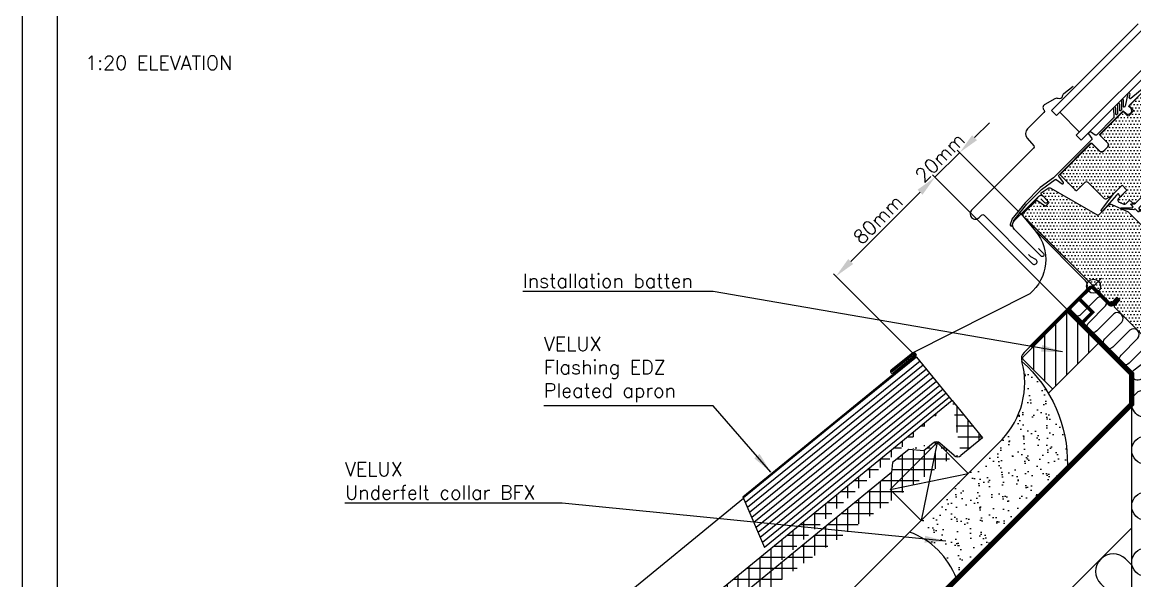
# Model space of a CAD drawing. Extents: x 0 to 1890, y 0 to 1390.
# Drawn here: x 0 to 635, y 542 to 861 of the extents above; entities that cross this region are included whole.
import ezdxf

# ---------------------------------------------------------------- set-up
doc = ezdxf.new("R2010")
doc.units = 0
doc.header["$LTSCALE"] = 30
doc.header["$MEASUREMENT"] = 0
doc.header["$PDSIZE"] = 2
doc.linetypes.add('DASHED', pattern=[0.75, 0.5, -0.25])
doc.layers.get('DEFPOINTS').update_dxf_attribs({"linetype": 'CONTINUOUS'})
for name, color, linetype in [('VELUX_BFX', 9, 'CONTINUOUS'), ('VELUX_FLASHING', 4, 'CONTINUOUS'), ('VELUX_FRAME', 6, 'CONTINUOUS'), ('VELUX_HATCH', 1, 'CONTINUOUS'), ('VELUX_INFO', 6, 'CONTINUOUS'), ('VELUX_INSULATION', 1, 'CONTINUOUS'), ('VELUX_ROOFCONSTRUCTION', 7, 'CONTINUOUS'), ('VELUX_ROOFINGMATERIAL', 3, 'CONTINUOUS'), ('VELUX_ROOFWINDOW', 7, 'CONTINUOUS'), ('VELUX_TEXT', 1, 'CONTINUOUS'), ('VELUX_UNDERROOF', 3, 'DASHED')]:
    doc.layers.add(name, color=color, linetype=linetype)
doc.styles.add('ROMANS', font='romans')
doc.dimstyles.new('MLS_A3_1T5', dxfattribs={"dimtxt": 8, "dimasz": 12, "dimexe": 2, "dimexo": 0, "dimgap": 2, "dimtad": 1, "dimtoh": 1, "dimdec": 0, "dimzin": 0, "dimdsep": 46, "dimtxsty": 'ROMANS', "dimcen": 0.09, "dimclrd": 256, "dimclre": 256, "dimclrt": 256, "dimadec": 0, "dimazin": 0, "dimtfac": 1, "dimtdec": 0, "dimtix": 1, "dimtmove": 0, "dimatfit": 3, "dimfxl": 1, "dimtolj": 1, "dimtzin": 0, "dimarcsym": 0})

# ---------------------------------------------------------------- blocks, each defined once
blk = doc.blocks.new('*D17')
at = {"layer": 'DEFPOINTS', "color": 0}
for p in [(520.9682892811188, 772.075501493681), (611.1659991145737, 710.2434374995993), (596.9042188508013, 696.1395719239986)]:
    blk.add_point(p, dxfattribs=at)
at = {"layer": 'VELUX_INFO', "lineweight": -2}
for p, q in [((543.6363935750439, 794.7436057876062), (552.1216749492825, 803.2288871618447)), ((611.1659991145737, 710.2434374995993), (533.7368986384323, 787.6725379757407)), ((535.1511122008054, 786.2583244133677), (520.9682892811188, 772.075501493681)), ((596.9042188508013, 696.1395719239986), (519.5540757187457, 773.4897150560541)), ((512.4830079068803, 763.5902201194424), (503.9977265326416, 755.104938745204))]:
    blk.add_line(p, q, dxfattribs=at)
at = {"layer": 'VELUX_INFO'}
for points in [[(542.2221800126708, 796.1578193499791), (545.050607137417, 793.329392225233), (535.1511122008054, 786.2583244133677)], [(511.0687943445071, 765.0044336818154), (513.8972214692533, 762.1760065570692), (520.9682892811188, 772.075501493681)]]:
    blk.add_solid(points, dxfattribs=at)
at = {"layer": 'VELUX_INFO', "insert": (523.8170600538429, 783.4095536406437), "char_height": 8, "attachment_point": 5, "rotation": 45.00000000000002, "style": 'ROMANS'}
blk.add_mtext('\\A1;20mm', dxfattribs=at)
blk = doc.blocks.new('*D18')
at = {"layer": 'DEFPOINTS', "color": 0}
for p in [(464.4221204214807, 715.529332634043), (596.9139691739394, 696.1298216008604), (510.0761027564921, 669.8753502990317)]:
    blk.add_point(p, dxfattribs=at)
at = {"layer": 'VELUX_INFO', "lineweight": -2}
for p, q in [((596.9139691739394, 696.1298216008604), (519.5540757187456, 773.4897150560543)), ((512.4830079068801, 763.5902201194425), (472.9074017957192, 724.0146140082816)), ((510.0761027564921, 669.8753502990317), (463.0079068591077, 716.9435461964162))]:
    blk.add_line(p, q, dxfattribs=at)
at = {"layer": 'VELUX_INFO'}
for points in [[(511.068794344507, 765.0044336818155), (513.8972214692532, 762.1760065570693), (520.9682892811186, 772.0755014936811)], [(471.4931882333462, 725.4288275706548), (474.3216153580923, 722.6004004459086), (464.4221204214807, 715.529332634043)]]:
    blk.add_solid(points, dxfattribs=at)
at = {"layer": 'VELUX_INFO', "insert": (488.4525641641803, 748.0450577509814), "char_height": 8, "attachment_point": 5, "rotation": 45.00000000000002, "style": 'ROMANS'}
blk.add_mtext('\\A1;80mm', dxfattribs=at)
blk = doc.blocks.new('V21_PAKNING')
at = {"layer": 'VELUX_ROOFWINDOW', "const_width": 3}
blk.add_lwpolyline([(27.30000000000001, -36.20000000000019), (14.80000000000001, -36.20000000000022)], dxfattribs=at)
blk = doc.blocks.new('V21GGL_BOTTOM')
at = {"layer": 'VELUX_HATCH', "linetype": 'Continuous'}
h = blk.add_hatch(dxfattribs=at)
h.set_pattern_fill('DOTS', color=1, scale=30, style=0)
h.set_pattern_definition([(0, (-90.89222864737232, -116.2750784396841), (0.9375, 1.875), [0, -1.875])])
edge = h.paths.add_edge_path()
edge.add_arc((26.87005768622831, 44.40630585965471), 0.9999999999999978, 207.5423968762692, 225.0000000000006)
edge.add_line((26.16295090504177, 43.69919907846815), (27.85283882138522, 42.0093111621247))
edge.add_arc((28.91349899316509, 43.06997133390453), 1.500000000000042, 224.9999999999988, 244.9999999999991)
edge.add_line((28.27957160055401, 41.71050965334953), (31.76145039533283, 40.08688290657667))
edge.add_arc((32.39537778794386, 41.44634458713162), 1.499999999999962, 245.0000000000003, 315.0000000000011)
edge.add_line((33.45603795972368, 40.38568441535185), (56.99280656477523, 63.92245302040342))
edge.add_arc((55.9321463929954, 64.98311319218325), 1.500000000000012, 314.9999999999998, 404.9999999999999)
edge.add_line((56.99280656477523, 66.04377336396308), (55.22503961180885, 67.81154031692938))
edge.add_arc((55.93214639299543, 68.5186470981159), 1.000000000000007, 134.9999999999977, 224.9999999999978, ccw=False)
edge.add_line((55.22503961180891, 69.22575387930247), (59.64402844053044, 73.64474270802404))
edge.add_arc((58.5833682687506, 74.70540287980387), 1.500000000000012, 314.9999999999998, 398.9999999999991)
edge.add_line((59.74908721093609, 75.64938346637862), (31.18019309097129, 110.9290295804742))
edge.add_arc((29.62590116805734, 109.6703887983745), 2.000000000000013, 39.00000000000023, 134.9999999999997)
edge.add_line((28.21168760568425, 111.0846023607476), (20.57680733366807, 103.4497220887315))
edge.add_arc((20.9316898572734, 103.0942922220696), 0.5022668570349592, 134.9558497904445, 224.7414258254)
edge.add_line((20.57493436886951, 102.7407423427463), (22.69625471242917, 100.6194219991867))
edge.add_arc((22.34270132183589, 100.2658686085934), 0.500000000000004, -44.999999999999886, 45.00000000000023, ccw=False)
edge.add_line((22.69625471242917, 99.91231521800015), (20.07995962203894, 97.29602012760992))
edge.add_arc((19.72640623144566, 97.64957351820321), 0.500000000000004, 225.0000000000001, 315, ccw=False)
edge.add_line((19.37285284085239, 97.29602012760992), (17.25153249729273, 99.4173404711696))
edge.add_arc((16.89797910669945, 99.0637870805763), 0.500000000000004, 45, 134.9999999999999)
edge.add_line((16.54442571610617, 99.4173404711696), (4.170057045341608, 87.04297180040501))
edge.add_arc((4.877163826528118, 86.33586501921845), 0.9999999999999779, 134.9999999999982, 225.0000000000006)
edge.add_line((4.170057045341579, 85.6287582380319), (8.059144341867622, 81.73967094150586))
edge.add_arc((6.99848417008782, 80.67901076972606), 1.499999999999971, -44.999999999999886, 45.00000000000023, ccw=False)
edge.add_line((8.059144341867622, 79.61835059794626), (5.584270607714685, 77.14347686379332))
edge.add_arc((4.52361043593487, 78.20413703557315), 1.500000000000001, 225.0000000000004, 314.99999999999966, ccw=False)
edge.add_line((3.462950264155054, 77.14347686379332), (-0.4261370323709599, 81.03256416031934))
edge.add_arc((-1.133243813557513, 80.32545737913281), 0.9999999999999879, 44.99999999999886, 134.9999999999988)
edge.add_line((-1.840350594744037, 81.03256416031937), (-18.80904037842263, 64.06387437664074))
edge.add_arc((-18.45548698782937, 63.71032098604743), 0.5000000000000142, 134.9999999999965, 224.9999999999965)
edge.add_line((-18.80904037842266, 63.35676759545418), (-10.18233764794671, 54.73006486497826))
edge.add_arc((-9.828784257353448, 55.08361825557151), 0.4999999999999739, 224.9999999999988, 315.0000000000011)
edge.add_line((-9.475230866760185, 54.73006486497826), (-4.737615432810329, 59.46768029892814))
edge.add_arc((-4.030508651623776, 58.76057351774159), 1.000000000000007, 45.00000000000023, 135, ccw=False)
edge.add_line((-3.323401870437223, 59.46768029892814), (6.034506775868051, 50.10977165262286))
edge.add_arc((6.74161355705462, 50.81687843380942), 1.000000000000018, 224.9999999999994, 299.9999999999982)
edge.add_line((7.241613557054606, 49.95085303002494), (10.25304832834457, 51.68950570587623))
edge.add_line((10.25304832834457, 51.68950570587623), (16.26345596843011, 57.69991334596179))
edge.add_line((16.26345596843011, 57.69991334596179), (19.09188309317626, 54.8714862212156))
edge.add_line((19.09188309317626, 54.8714862212156), (14.04984073634939, 49.82944386438873))
edge.add_arc((14.75694751753595, 49.12233708320221), 0.9999999999999879, 135.0000000000011, 245.0000000000006)
edge.add_line((14.33432925579525, 48.21602929616554), (17.22774706175399, 46.86680641500496))
edge.add_arc((17.65036532349472, 47.77311420204159), 1.000000000000005, 244.9999999999977, 314.9999999999971)
edge.add_line((18.35747210468123, 47.06600742085501), (19.86970055248152, 48.57823586865535))
edge.add_arc((20.57680733366805, 47.87112908746877), 1.000000000000007, 44.99999999999778, 134.9999999999977, ccw=False)
edge.add_line((21.28391411485463, 48.5782358686553), (22.48599564287172, 47.37615434063818))
edge.add_arc((23.1931024240583, 48.0832611218247), 1.000000000000007, 224.9999999999977, 254.9999999999787)
edge.add_arc((23.19310242405828, 48.08326112182467), 0.9999999999999777, 254.999999999979, 315.0000000000005)
edge.add_line((23.90020920524482, 47.37615434063815), (28.21356057048276, 51.68950570587615))
edge.add_line((28.21356057048276, 51.68950570587615), (30.4763022702797, 49.42676400607919))
edge.add_line((30.4763022702797, 49.42676400607919), (26.1629509050418, 45.11341264084125))
edge.add_arc((26.87005768622834, 44.40630585965467), 1.000000000000017, 134.9999999999982, 207.5423968762669)
edge = h.paths.add_edge_path()
edge.add_arc((32.05974712820662, 28.04432927492894), 1.499999999999982, -40.00000000000051, 44.99999999999977, ccw=False)
edge.add_line((33.20881379288507, 27.08014786039914), (30.35820181412108, 23.68292079361507))
edge.add_arc((31.12424625724003, 23.04013318392853), 0.999999999999982, 139.9999999999994, 225.0000000000017)
edge.add_line((30.41713947605352, 22.33302640274198), (58.5484414833862, -5.798275604589634))
edge.add_arc((57.4877813116064, -6.858935776369463), 1.499999999999992, -45.00000000000023, 45.00000000000068, ccw=False)
edge.add_line((58.5484414833862, -7.919595948149279), (53.59869401508039, -12.86934341645511))
edge.add_line((53.59869401508039, -12.86934341645511), (45.1134126408418, -4.384062042216541))
edge.add_line((45.1134126408418, -4.384062042216541), (36.27457787600993, -13.22289680704837))
edge.add_line((36.27457787600993, -13.22289680704837), (41.22432534431576, -18.1726442753542))
edge.add_line((41.22432534431576, -18.1726442753542), (39.03229432263695, -30.68843430235665))
edge.add_line((39.03229432263695, -30.68843430235665), (36.27457787600981, -33.44615074898377))
edge.add_line((36.27457787600981, -33.44615074898377), (33.4461507512632, -33.4461507489842))
edge.add_line((33.4461507512632, -33.4461507489842), (11.8793939243023, -11.8793939235657))
edge.add_line((11.8793939243023, -11.8793939235657), (11.87939392429082, -11.17228714239063))
edge.add_line((11.87939392429082, -11.17228714239063), (15.06137443957978, -7.990306627101659))
edge.add_line((15.06137443957978, -7.990306627101659), (13.3643181646173, -6.293250352139168))
edge.add_line((13.3643181646173, -6.293250352139168), (10.18233764938112, -9.475230867581942))
edge.add_line((10.18233764938112, -9.475230867581942), (9.475230868194572, -9.475230867604864))
edge.add_line((9.475230868194572, -9.475230867604864), (-40.09295449222081, 40.09295448972568))
edge.add_line((-40.09295449222081, 40.09295448972568), (-40.09295449224372, 41.50716805207579))
edge.add_line((-40.09295449224372, 41.50716805207579), (-32.37906233143487, 49.22106021288445))
edge.add_line((-32.37906233143487, 49.22106021288445), (-27.36503242847572, 45.74980874160499))
edge.add_line((-27.36503242847572, 45.74980874160499), (-25.24371208491603, 47.87112908516459))
edge.add_line((-25.24371208491603, 47.87112908516459), (-29.98915040832772, 52.61656740857631))
edge.add_line((-29.98915040832772, 52.61656740857631), (-29.93312777677649, 53.25690901734512))
edge.add_line((-29.93312777677649, 53.25690901734512), (-26.00157398204708, 56.00981262129187))
edge.add_arc((-25.14120932752047, 54.78108455485838), 1.500000000000023, 60.00000000000023, 125.00000000000111, ccw=False)
edge.add_line((-24.39120932752046, 56.08012266053506), (2.022481105049209, 40.8301713789995))
edge.add_arc((2.522481105049223, 41.69619678278396), 1.000000000000039, 240.0000000000003, 314.9999999999994)
edge.add_line((3.22958788623579, 40.98909000159738), (8.675062536568573, 46.43456465193017))
edge.add_arc((9.735722708348419, 45.3739044801504), 1.499999999999982, 65.07152586453992, 135.0000000000019, ccw=False)
edge.add_line((10.36795250736152, 46.73415647196654), (19.69968656628821, 42.39687162767668))
edge.add_arc((19.06745676727502, 41.0366196358606), 1.499999999999961, 44.999999999997385, 65.071525864536, ccw=False)
edge.add_line((20.12811693905486, 42.09727980764035), (33.12040729998644, 29.10498944670874))
at = {"layer": 'VELUX_ROOFWINDOW', "color": 1}
for p, q in [((-19.29055301514246, 99.36196486796015), (-7.976844516157697, 88.04825636897542)), ((-4.596194077712553, -4.596194077712553), (4.596194077712553, 4.596194077712567)), ((-4.596194077712581, 4.596194077712567), (4.596194077712553, -4.596194077712553))]:
    blk.add_line(p, q, dxfattribs=at)
at = {"layer": 'VELUX_ROOFWINDOW', "color": 1, "ltscale": 2}
for points in [[(25.52655480197393, 149.8359269345689), (-23.97091988108441, 100.3384522515106), (-21.1424927563382, 97.51002512676443), (28.35498192672016, 147.0074998098227)], [(39.66869042570485, 135.693791310838), (-9.828784257353462, 86.19631662777965), (-7.000357132607277, 83.36788950303347), (42.49711755045106, 132.8653641860918)]]:
    blk.add_lwpolyline(points, dxfattribs=at)
at = {"layer": 'VELUX_ROOFWINDOW', "color": 4}
for points in [[(-11.72553065404666, 114.0390648544725), (-16.94703565452117, 109.9058516969445, 0.2338904569623171), (-17.88314535990785, 108.3988563023105, -0.5246925872968382), (-20.18368174842565, 107.1178845958307, 0.2464163586322294), (-22.04158971557875, 107.0716987729445), (-27.83429518966081, 103.846237157425, 0.4446553271382581), (-28.4996330253788, 100.9517043401219), (-28.20284877540239, 100.5278525050854, -0.3639702342661444), (-28.31489403850496, 99.24716928754799), (-37.61689171531513, 89.94517161073799, 0.3888787318529928), (-37.85264236304487, 84.54559404724561), (-34.15167156270106, 80.13494879984975, -0.3888787318529983), (-34.2106092246335, 78.78505440897663), (-69.57811822494725, 43.4175454086629, 0.4142135623730816), (-69.5781182249473, 39.17490472154375, 0.4142135623731255), (-65.33547753782788, 39.17490472154373), (-63.92126397545498, 40.58911828391674, -0.41421356237312), (-62.50705041308181, 40.58911828391683), (-34.78824242705885, 12.87031029789298, 1.106206407397503), (-32.9007005346492, 15.18247621080579), (-35.81282297426161, 16.79547721899595), (-37.22703653663471, 18.20969078136906)], [(-31.46256538330213, 21.49279192005699), (-28.6052983231957, 18.63552485995052, -0.9999999999999998), (-29.98415654650997, 17.25666663663625), (-45.11270612769194, 32.38521621781823, -0.4142135623730951), (-45.11270612769196, 37.54709572048), (-31.17847782003521, 51.48132402813669, -0.41421356237308), (-28.84502544211965, 51.48132402813681), (-26.4810062472216, 49.11730483323896, -0.9999999999999856), (-27.89521980959485, 47.70309127086536), (-30.01654015315437, 49.82441161442529)]]:
    blk.add_lwpolyline(points, format="xyb", dxfattribs=at)
at = {"layer": 'VELUX_ROOFWINDOW', "color": 1}
for points in [[(19.60406346907335, 109.972310104714), (17.96034930019876, 102.7917722611305, -0.1410144419452852), (17.82650956296565, 102.5497892023802), (17.6021227119151, 102.3254023513298, -0.5479027855878547), (17.12968292792702, 102.5974560425303), (17.16807930911692, 106.0040160004732, 0.774087459542208), (15.9492287350627, 106.3174753707035, 0.1273401371745628), (15.86808096412055, 106.0019416314394), (15.87636949471208, 100.8075543860974, -0.1993271012153415), (15.72992352184501, 100.4532031612601), (15.46111383480938, 100.1843934742249, -0.670111999503668), (14.94898608047559, 100.398128005035), (14.96732652703083, 103.8315555522064, 0.80753206172797), (13.72336848021341, 104.0916151158542, 0.106481064622443), (13.66735049776063, 103.8236610400218), (13.69887661372912, 98.63230860468306, -0.2004910987934575), (13.55243922383378, 98.27571886324954), (13.27919994493986, 98.00247958435571, -0.6665598228077215), (12.76707092109308, 98.21326763343912), (12.75161766230508, 101.6626589390925, 0.9999998842351411), (11.45173624540993, 101.645100408108), (11.52178920864717, 96.45897450370794, -0.2024250800504451), (11.37538820791926, 96.09866784733563), (1.620808356289799, 86.34408799570872, -0.3647853647673764), (0.9792890304048854, 86.28889253907235), (-1.789100521189837, 88.23923904617477, 0.3647853647673345), (-2.174012116720803, 88.20612177219297), (-2.877880812999919, 87.50225307591413, 0.3647135386782047), (-2.911041890635829, 87.11740367355654), (-0.9611943588225955, 84.34823127056104, -0.3647135386781567), (-1.016462706711337, 83.70681693270828), (-22.77142455928552, 61.95185508013927), (-30.53272599381617, 56.29423874723085), (-39.11055111628477, 47.71660751471691), (-46.5728960729757, 38.23843974173056, 0.0830879257205167), (-46.69976249729171, 38.00685443757127), (-47.66625596561785, 35.23385286702839, 1.000000000000018), (-46.43812401750753, 34.80759951744523), (-45.55083552838588, 37.36407758793183, -0.0834163281161577), (-45.42362626020528, 37.59664862632045), (-38.13681706183732, 46.85186270617188), (-29.68511037123702, 55.30337835755159), (-21.86831268784155, 61.00144879298923, -0.3293791919015776), (-21.27404105770778, 60.99759698177954), (-17.97665225860729, 58.52787384537143, 0.869286737816218), (-17.18004910038445, 59.32913497651767), (-19.87511381486356, 62.81727044469533, -0.3747155608619572), (-19.83022832616744, 63.47289412424581), (-1.667461276861445, 81.62377392027597, -0.4142135623730784), (-0.9603544956749345, 81.62377392027592), (3.491446412481408, 77.17197301211966, 0.441346645042959), (5.612766756040926, 77.17197301211957), (8.08144031711403, 79.64064657319216, 0.4370428985220381), (8.081440317114243, 81.76196691675204), (3.568245506970981, 86.27516172689523, -0.3639702342661963), (3.624268138522253, 86.91550333566411), (16.71481285151576, 100.0179353019246, -0.414213562372984), (17.13907692022717, 100.0179353019245), (18.5503186692827, 98.60669355286905, 0.8542027786985315), (21.37874579402772, 101.4351206776163), (20.18414747392744, 102.6297189977153, -0.4931454260315751), (20.24627950828334, 103.1016586532068), (29.67543905942209, 112.533791981016, 0.9565027112961255), (28.7988286324272, 113.4920279648163), (21.21140072718508, 107.1466927962771, -0.7185673984826236), (20.40324527688039, 107.6418143404484), (20.86285486631736, 109.6496111415709, 0.9725396881320612), (19.60406346907344, 109.9723101047142, 0.013921297519597), (19.59507695091305, 109.9372552918905)], [(5.229100460000907, 42.99564702933657, -1.073253856470955), (4.475734538760562, 43.64945021649529), (11.49372062873458, 52.93017800626623), (16.26345596843011, 57.69991334596179), (19.09188309317626, 54.8714862212156), (15.15464727056262, 50.93425039860196), (14.4337752630232, 52.54954045192604, 0.5578057302502839), (13.59046904907937, 52.66271595561159), (13.11273769977971, 52.07982365698311), (5.182841319947115, 42.94234343530874)]]:
    blk.add_lwpolyline(points, format="xyb", dxfattribs=at)
at = {"layer": 'VELUX_ROOFWINDOW'}
for points in [[(25.98338877371067, 43.9439010158492, 0.0763208340542676), (26.16295090504177, 43.69919907846815), (27.85283882138522, 42.0093111621247, 0.0874886635259255), (28.27957160055401, 41.71050965334953), (31.76145039533283, 40.08688290657667, 0.3152987888789841), (33.45603795972368, 40.38568441535185), (56.99280656477523, 63.92245302040342, 0.4142135623730951), (56.99280656477523, 66.04377336396308), (55.22503961180885, 67.81154031692938, -0.4142135623730951), (55.22503961180891, 69.22575387930247), (59.64402844053044, 73.64474270802404, 0.3838640350354127), (59.74908721093609, 75.64938346637862), (31.18019309097129, 110.9290295804742, 0.4452286853085365), (28.21168760568425, 111.0846023607476), (20.57680733366807, 103.4497220887315, 0.4131178618717657), (20.57493436886951, 102.7407423427463), (22.69625471242917, 100.6194219991867, -0.4142135623730951), (22.69625471242917, 99.91231521800015), (20.07995962203894, 97.29602012760992, -0.4142135623730951), (19.37285284085239, 97.29602012760992), (17.25153249729273, 99.4173404711696, 0.4142135623730951), (16.54442571610617, 99.4173404711696), (4.170057045341607, 87.04297180040501, 0.4142135623731034), (4.170057045341579, 85.6287582380319), (8.059144341867622, 81.73967094150586, -0.4142135623730951), (8.059144341867622, 79.61835059794626), (5.584270607714685, 77.14347686379332, -0.4142135623730951), (3.462950264155054, 77.14347686379332), (-0.4261370323709599, 81.03256416031934, 0.4142135623730951), (-1.840350594744037, 81.03256416031937), (-18.80904037842263, 64.06387437664074, 0.4142135623730951), (-18.80904037842266, 63.35676759545418), (-10.18233764794671, 54.73006486497826, 0.4142135623730951), (-9.475230866760185, 54.73006486497826), (-4.737615432810329, 59.46768029892814, -0.4142135623730951), (-3.323401870437223, 59.46768029892814), (6.034506775868052, 50.10977165262286, 0.3394542588633719), (7.241613557054606, 49.95085303002494), (10.25304832834457, 51.68950570587623), (16.26345596843011, 57.69991334596179), (19.09188309317626, 54.8714862212156), (14.04984073634939, 49.82944386438873, 0.5205670505517467), (14.33432925579525, 48.21602929616554), (17.22774706175399, 46.86680641500496, 0.315298788878978), (18.35747210468123, 47.06600742085501), (19.86970055248152, 48.57823586865535, -0.4142135623730951), (21.28391411485463, 48.5782358686553), (22.48599564287172, 47.37615434063818, 0.1316524975873112), (22.93428337895541, 47.11733529553572, 0.2679491924312194), (23.90020920524482, 47.37615434063815), (28.21356057048276, 51.68950570587615), (30.4763022702797, 49.42676400607919), (26.1629509050418, 45.11341264084125, 0.3275382217184938)], [(33.12040729998644, 29.10498944670874, -0.3888787318529904), (33.20881379288507, 27.08014786039914), (30.35820181412108, 23.68292079361507, 0.3888787318529983), (30.41713947605352, 22.33302640274198), (58.5484414833862, -5.798275604589633, -0.4142135623731005), (58.5484414833862, -7.919595948149279), (53.59869401508039, -12.86934341645511), (45.1134126408418, -4.384062042216541), (36.27457787600993, -13.22289680704837), (41.22432534431576, -18.1726442753542), (39.03229432263695, -30.68843430235665), (36.27457787600981, -33.44615074898377), (33.4461507512632, -33.4461507489842), (11.8793939243023, -11.8793939235657), (11.87939392429082, -11.17228714239063), (15.06137443957978, -7.990306627101659), (13.3643181646173, -6.293250352139168), (10.18233764938112, -9.475230867581942), (9.475230868194572, -9.475230867604864), (-40.09295449222081, 40.09295448972568), (-40.09295449224372, 41.50716805207579), (-32.37906233143487, 49.22106021288445), (-27.36503242847572, 45.74980874160499), (-25.24371208491603, 47.87112908516459), (-29.98915040832772, 52.61656740857631), (-29.93312777677649, 53.25690901734512), (-26.00157398204708, 56.00981262129187, -0.2914734195860953), (-24.39120932752046, 56.08012266053506), (2.022481105049209, 40.8301713789995, 0.3394542588633779), (3.22958788623579, 40.98909000159738), (8.675062536568573, 46.43456465193017, -0.3149557062180036), (10.36795250736152, 46.73415647196654), (19.69968656628821, 42.39687162767668, -0.0878031514056316), (20.12811693905486, 42.09727980764035)]]:
    blk.add_lwpolyline(points, format="xyb", close=True, dxfattribs=at)
at = {"layer": 'VELUX_ROOFWINDOW', "color": 1}
blk.add_lwpolyline([(15.97142991860248, 44.78373613229289), (18.08342679234103, 44.69709804969991), (21.70252673911851, 44.72080772633572), (22.17675457695917, 44.85666033409365, 0.3249897335467782), (22.61115281069819, 45.41251954172665), (21.42533547109075, 46.59833688133409, -0.6681786379192989), (21.63746750544671, 47.11046891569006), (22.62741699910889, 47.11046891569006, -0.1989123673796577), (22.83954903346482, 47.02260095004507, 0.1871993162026823), (23.90020920524482, 47.37615434063815), (28.21356057048276, 51.68950570587615), (30.4763022702797, 49.42676400607919), (26.1629509050418, 45.11341264084125, 0.2959281032074488), (25.9508188706857, 43.91133111282417, -0.1989123673796531), (26.03868683632927, 43.69919907846823), (26.03868683632921, 42.95067094104493, -0.6681786379192806), (25.35584412385457, 42.6678282285703), (24.19931610614977, 43.82435624627513, 0.3249897335403355), (23.50252228190904, 43.93462705233884), (23.06304274152534, 43.71056075217288), (18.05834802985408, 44.09769407014252), (15.92614717771037, 44.19163875876566, -1.154966642297378)], format="xyb", close=True, dxfattribs=at)
blk.add_circle((0, 0), 4, dxfattribs=at)
at = {"layer": 'VELUX_HATCH', "color": 1, "rotation": 45}
blk.add_blockref('V21_PAKNING', (1.272792207275685, 0.8485281385640774), dxfattribs=at)

msp = doc.modelspace()

# ---------------------------------------------------------------- hatches: boundary and pattern name
at = {"layer": 'VELUX_HATCH', "linetype": 'Continuous'}
h = msp.add_hatch(dxfattribs=at)
h.set_pattern_fill('ANSI31', color=256, scale=50, style=0)
h.set_pattern_definition([(269.9999999999999, (633.7349784917571, 661.3856399077644), (6.25, -1.8e-15), [])])
h.paths.add_polyline_path([(588.1895247617384, 651.1955252370728), (615.0595824468273, 678.0655829221618), (608.8449816033799, 684.2801837656091, -0.0043973661525061), (608.8043697202359, 684.3207956487531), (599.611891082108, 693.513274286881, -0.002491399642454), (599.5889952547436, 693.5361701142469, -0.0027161131624359), (599.5641148157432, 693.5610505532457), (597.3819129171634, 695.7432524518254), (570.5118552320747, 668.873194766737)])
h = msp.add_hatch(dxfattribs=at)
h.set_pattern_fill('AR-SAND', color=256, scale=5, style=0)
h.set_pattern_definition([(352.4999999999999, (0, 0), (6.589635612658049, 7.035065919548212), [0, -7.599999999999999, 0, -8.5, 0, -8.125]), (322.4999999999999, (0, 0), (16.23489864851839, 3.720687553710427), [0, -4.099999999999999, 0, -6.85, 0, -2.625]), (282.4999999999999, (-4.348706704297266, 4.348706704297268), (11.03016191576233, -10.99014636445148), [0, -2.5, 0, -9, 0, -11.75]), (272.4999999999999, (-4.348706704297266, 4.348706704297268), (13.7313142542255, -7.525210817758092), [0, -1.25, 0, -5.899999999999999, 0, -6.75])])
h.paths.add_polyline_path([(595.7035837042869, 605.5505957812454, 0.1936149931273412), (596.5816389266904, 607.6107097991273, 0.2196507251080289), (570.6726277281615, 666.8925952666062, -0.2584719177645536), (559.3342062618863, 622.363094682752), (540.0025707445295, 603.0230829304), (540.0098265997974, 603.015827075132), (513.1397689147084, 576.1457693900433), (513.1383327725672, 576.1472049101855), (506.51078129723, 569.5167817725645, -0.2189556129044692), (533.1974733462478, 543.0444854232063)])
h = msp.add_hatch(dxfattribs=at)
h.set_pattern_fill('ANSI37', color=256, scale=50, style=0)
h.set_pattern_definition([(269.9999999999999, (633.7349784917571, 661.3856399077644), (6.25, -1.8e-15), []), (0, (633.7349784917571, 661.3856399077644), (1.8e-15, 6.25), [])])
edge = h.paths.add_edge_path()
edge.add_line((548.2178315721226, 623.3598011821261), (535.8349202979557, 613.2275009312806))
edge.add_line((530.7783094917694, 644.6628325184291), (548.2178315721226, 623.3598011821261))
edge.add_line((530.7833091839813, 644.6669218252049), (205.6782028405181, 378.7596503635187))
edge.add_arc((533.935114000802, 615.5492967951349), 3, 229.2917000000048, 309.2917000000007)
edge.add_line((514.5662240769213, 615.892074972722), (506.1230197550261, 616.7360541064279))
edge.add_line((519.9837477593436, 620.324956332532), (514.5662240769213, 615.892074972722))
edge.add_arc((521.8835540564949, 618.0031604686732), 3, 49.29170000000022, 129.291700000005)
edge.add_line((531.9784893347478, 613.2751772037667), (523.8401787228448, 620.2772800599208))
edge.add_line((506.1230197550261, 616.7360541064279), (496.8358362994203, 609.1368289182408))
edge.add_line((496.8358362994203, 609.1368289182408), (496.2731835435178, 603.508026037019))
edge.add_line((496.2731835435178, 603.508026037019), (281.8924461388391, 428.0912802227507))
edge.add_arc((289.4916713272377, 418.8040967672312), 12.0000000000004, 129.291700000005, 174.2917000000053)
edge.add_line((275.9089902592618, 403.5691525694286), (277.551177265303, 419.9976635043375))
edge.add_arc((272.9238667437866, 403.867544253829), 3, 309.2604961319488, 354.2917000000032)
edge.add_arc((267.2538145668509, 399.2331849605338), 3, 233.7380066724502, 309.2604961319493)
edge.add_line((274.8224082854026, 401.5447140802492), (269.1523561083827, 396.9103547871677))
edge.add_arc((260.1560724631221, 389.5573341419512), 9.000001334701546, 53.7380066724505, 204.7829855914467)
edge.add_arc((249.2612472761638, 384.527143670526), 3, 309.2604961319493, 384.7829855914456)
edge.add_line((251.1597888177821, 382.2043134969484), (248.3336095950821, 379.8943647457971))
edge.add_arc((246.4350680534639, 382.2171949193747), 3, 249.2916999999978, 309.2604961319489)
edge.add_arc((241.0399469194462, 374.6351083307294), 6, 69.29170000000033, 204.2917000000007)
edge.add_line((243.1616090235124, 380.2474652258214), (245.3742370014956, 379.4110164719776))
edge.add_arc((233.4194432638433, 369.6417149354565), 3, 309.2604961319486, 384.2917000000011)
edge.add_line((235.5711696393687, 372.1668143731525), (236.1538319038423, 370.875861914354))
edge.add_line((205.5870366692393, 378.8710665850159), (223.1664106257094, 357.3869195932124))
edge.add_line((235.3179848054615, 367.3188847618789), (223.1664106257094, 357.3869195932124))

# ---------------------------------------------------------------- linework, layer by layer
at = {"layer": 'VELUX_BFX'}
msp.add_lwpolyline([(579.0834463661556, 740.8671112857547), (606.3275522439595, 713.6230054494379, -0.4142135623730951), (606.3275522439595, 706.5519376375722), (571.8696296394411, 672.0940149918658, 0.3069987381221516), (570.6726277281616, 666.8925952666063)], format="xyb", dxfattribs=at)
msp.add_lwpolyline([(570.6726277281616, 666.8925952666062, -0.2196507251080289), (596.5816389266904, 607.6107097991271, -0.1936149931273501), (595.7035837042866, 605.5505957812453), (533.1974733462478, 543.0444854232064, 0.2189556129044692), (506.51078129723, 569.5167817725644), (559.3342062618865, 622.3630946827523, 0.258471917764552)], format="xyb", close=True, dxfattribs=at)
at = {"layer": 'VELUX_FLASHING'}
for p, q in [((411.3521280478578, 589.7027765513731), (509.6044587471858, 670.0306894517129)), ((510.5187086820818, 669.4327443735114), (411.5671882092773, 589.1972375356146)), ((411.6633654739197, 589.3096249137164), (510.02281649605, 669.5979034107041)), ((512.4639359592952, 667.0554385115433), (412.783440770195, 586.3382090735226)), ((496.2704618535733, 661.5506673046128), (508.4468293433666, 671.4424711059039)), ((508.776976167759, 670.9391556493551), (496.6476651753961, 661.0857225043123)), ((510.5187086820818, 669.4327443735114), (529.1980917057351, 646.6042516414482)), ((514.3503269094672, 664.7500378437963), (413.999660166318, 583.4792585714657)), ((516.2340756475811, 662.4478662826366), (415.2158428668111, 580.6203943293301)), ((496.2704125975589, 661.5507279785089), (496.6485760981974, 661.0849035837153)), ((518.1147837746252, 660.149410720427), (416.4319839294211, 577.7616279648039)), ((519.9919023112712, 657.8553420771113), (417.6480764131261, 574.9029757940531)), ((521.8646574392455, 655.5666060533486), (418.8641103997274, 572.0444611316537)), ((523.7319202979334, 653.2845822550024), (420.0800712720915, 569.1861183379041)), ((525.5919608268912, 651.011385027723), (421.295936449504, 566.3280004929838)), ((527.441931742255, 648.750494100949), (422.5116685259683, 563.4701955266645)), ((529.2766120461011, 646.5082901732832), (423.7271985195317, 560.6128655938898)), ((411.3521280478578, 589.7027765513731), (423.7271985195317, 560.6128655938898))]:
    msp.add_line(p, q, dxfattribs=at)
msp.add_lwpolyline([(579.8710848320065, 760.6514206318398), (570.985189007501, 751.5772227278931, 0.3828907080368952), (570.9270091338509, 750.2427386649047), (578.444821926526, 741.2478876945236, -0.4142135623730951), (575.0780952364553, 705.6270349338953), (508.2887051029348, 671.9338961776805), (495.9496257334016, 661.9168393185067, 1.078210910924555), (497.0956769587506, 660.5051255556762), (509.2096443125765, 670.3394329735297)], format="xyb", dxfattribs=at)
for centre, radius, start in [((509.1898858482872, 670.481902962824), 1.214423372224166, 312.9749260275067), ((509.1888301012091, 670.4832034393185), 0.6144233722241665, 312.5671001434998)]:
    msp.add_arc(centre, radius, start, 132.7003080562168, dxfattribs=at)
at = {"layer": 'VELUX_FRAME'}
for points in [[(0, 1390), (0, 0), (1890, 0), (1890, 1390)], [(20, 19.99999999999994), (1870, 19.99999999999994), (1870, 1370), (20, 1370)]]:
    msp.add_lwpolyline(points, close=True, dxfattribs=at)
at = {"layer": 'VELUX_INSULATION'}
for p, q in [((597.0238634919822, 696.1013018770077), (633.292367272592, 659.8327980963979)), ((633.2917618443499, 431.6150108925448), (633.292367272592, 659.8327980963979)), ((563.1756210114813, 501.7311517034309), (633.2921338609661, 571.8476645529158))]:
    msp.add_line(p, q, dxfattribs=at)
for points in [[(641.4900780813877, 675.5743912297181), (631.829314054721, 665.9136792674691, -1.000038712090156), (627.2114861015211, 670.5315317215714), (636.872250128188, 680.1922436838204, 0.9030805986426494), (632.2544221749883, 684.8100961379226), (622.5936581483217, 675.1493841756736, -1.000038711457472), (617.9758301951214, 679.7672366297758), (627.6365942217884, 689.427948592025, 0.9075806982804236), (623.0187662685885, 694.0458010461273), (613.3579532401164, 684.385040082073, -1.00003867290709), (608.7401252869171, 689.0028925361751), (618.4009383153892, 698.6636535002294, 0.9075806982805655), (613.783110362189, 703.2815059543321), (604.1222728328232, 693.6207204893832, -0.4171346553104433), (599.5044387543896, 693.6207266146007, -0.3030721787556047), (598.7819897393495, 697.143329274011)], [(638.6137475366504, 656.8693187413955, -1.00036240562484), (634.6386447907055, 662.0507716701017), (646.1079060345877, 670.9565387756159, 0.9030805986426443)], [(642.6871551365628, 634.9581805443092, -1.092673279448195), (641.3043458754335, 650.8983134969334)], [(641.2899346918729, 608.305353591608, -0.4142127853706547), (633.2899559146967, 616.30535359158, -0.4142127853706506), (641.2899346918729, 624.3053535915517)], [(641.289849800577, 576.3053535917207, -0.9999999999999998), (641.2898922462248, 592.3053535916644)], [(641.289764909281, 544.3053535918335, -0.9999999999999998), (641.2898073549288, 560.3053535917772)], [(633.2920774299436, 550.5758404194548), (629.745483547186, 554.1225409371024, 0.9979430925218084), (615.603368581387, 539.9803846554698), (633.2920023950008, 522.2912190004376)]]:
    msp.add_lwpolyline(points, format="xyb", dxfattribs=at)
at = {"layer": 'VELUX_ROOFCONSTRUCTION'}
for p, q in [((570.5118552320747, 668.8731947667369), (597.3819129171636, 695.7432524518254)), ((615.0595824468273, 678.0655829221618), (597.3819129171636, 695.7432524518254)), ((615.0595824468274, 678.0655829221619), (585.7081185705482, 648.7141190458826)), ((588.1895247617384, 651.195525237073), (570.5118552320747, 668.8731947667369)), ((20, 29.26620881060376), (633.2923214464986, 642.5585302571025)), ((495.4620993850447, 593.8234389197072), (522.3321570701337, 620.6934966047955)), ((522.3321570701337, 620.6934966047955), (513.1397689147084, 576.1457693900433)), ((540.0098265997974, 603.015827075132), (522.3321570701337, 620.6934966047955)), ((495.4620993850447, 593.8234389197072), (540.0098265997974, 603.015827075132)), ((513.1397689147084, 576.1457693900433), (540.0098265997974, 603.015827075132)), ((513.1397689147084, 576.1457693900433), (495.4620993850447, 593.8234389197072)), ((506.5107812973613, 569.5167817726958), (20, 83.0060004753344))]:
    msp.add_line(p, q, dxfattribs=at)
at = {"layer": 'VELUX_ROOFINGMATERIAL'}
for p, q in [((530.7833091839813, 644.6669218252049), (205.6782028405181, 378.7596503635187)), ((530.7833091839813, 644.6669218252049), (529.2815472440813, 646.5123064052235)), ((530.7783094917694, 644.6628325184291), (548.2178315721226, 623.3598011821261)), ((548.2178315721226, 623.3598011821261), (535.8349202979557, 613.2275009312806)), ((506.1230197550261, 616.7360541064279), (496.8358362994203, 609.1368289182408)), ((514.5662240769213, 615.892074972722), (506.1230197550261, 616.7360541064279)), ((519.9837477593436, 620.324956332532), (514.5662240769213, 615.892074972722)), ((531.9784893347478, 613.2751772037667), (523.8401787228448, 620.2772800599208)), ((496.2731835435178, 603.508026037019), (281.8924461388391, 428.0912802227507)), ((496.8358362994203, 609.1368289182408), (496.2731835435178, 603.508026037019)), ((411.7980038366958, 588.6546623588047), (185.4672877355174, 403.4598627845055))]:
    msp.add_line(p, q, dxfattribs=at)
for centre, start, end in [((521.8835540564949, 618.0031604686732), 49.29170000000022, 129.2917000000049), ((533.935114000802, 615.5492967951349), 229.2917000000048, 309.2917000000007)]:
    msp.add_arc(centre, 3, start, end, dxfattribs=at)
at = {"layer": 'VELUX_ROOFWINDOW', "color": 1}
msp.add_line((606.5698050368612, 714.8396315773118), (615.7621931922863, 705.6472434218867), dxfattribs=at)
at = {"layer": 'VELUX_ROOFWINDOW', "color": 3, "const_width": 2}
for points in [[(625.7368948418542, 702.7436095847971), (622.7000769454664, 699.6993137607722, -0.4142135623730951), (620.5787582057873, 699.6967051813637), (611.3750731564087, 708.8777825425369, 0.4142135623731282), (609.2537544167299, 708.8751739631284), (575.7075102124433, 675.2463247442453)], [(596.8292840097054, 696.4201092650391, -0.1826976733811472), (597.9393580000612, 696.0283762244231), (604.9729775287612, 689.0083418836077), (610.965594791486, 695.0157154997839), (603.9319752748163, 702.0357498526593, 0.1826976733811534), (602.8219012844601, 702.4274828932753, 0.1826976733811534)]]:
    msp.add_lwpolyline(points, format="xyb", dxfattribs=at)
at = {"layer": 'VELUX_ROOFWINDOW', "color": 1}
msp.add_circle((611.5240485397557, 709.8853880744173), 4, dxfattribs=at)
at = {"layer": 'VELUX_UNDERROOF', "const_width": 3}
msp.add_lwpolyline([(597.0238634919822, 696.1013018770077), (633.292367272592, 659.8327980963979), (633.2923214464986, 642.5585302571025), (20.00000000000001, 29.26620881060376), (633.2923214464986, 642.5585302571025)], dxfattribs=at)

# ---------------------------------------------------------------- block references
at = {"layer": 'VELUX_ROOFWINDOW'}
msp.add_blockref('V21GGL_BOTTOM', (611.5240485397557, 709.8853880744175), dxfattribs=at)

# ---------------------------------------------------------------- texts
at = {"layer": 'VELUX_INFO', "style": 'ROMANS'}
msp.add_text('1:20 ELEVATION', height=8, dxfattribs=at).set_placement((35.9073832046081, 833.3790390341532))
at = {"layer": 'VELUX_TEXT', "char_height": 8, "attachment_point": 1, "style": 'ROMANS'}
for s, insert in [('Installation batten', (285.766184853313, 716.8840299189469)), ('VELUX\\PFlashing EDZ\\PPleated apron', (297.7354385684055, 680.9218071975805)), ('VELUX\\PUnderfelt collar BFX', (184.2437929507099, 609.377912778766))]:
    msp.add_mtext(s, dxfattribs=dict(at, insert=insert))

# ---------------------------------------------------------------- dimensions: what is measured, and where the dimension line sits
at = {"layer": 'VELUX_INFO'}
for base, p1, p2, picture, middle in [((520.9682892811188, 772.075501493681), (611.1659991145737, 710.2434374995993), (596.9042188508015, 696.1395719239986), '*D17', (523.8170600538429, 783.4095536406437)), ((464.4221204214807, 715.529332634043), (596.9139691739394, 696.1298216008604), (510.0761027564921, 669.8753502990317), '*D18', (488.4525641641803, 748.0450577509814))]:
    dim = msp.add_linear_dim(base=base, p1=p1, p2=p2, angle=45, text='<>mm', dimstyle='MLS_A3_1T5', dxfattribs=at)
    dim.commit()
    dim.dimension.update_dxf_attribs({"geometry": picture, "text_midpoint": middle})

# ---------------------------------------------------------------- leaders
at = {"layer": 'VELUX_TEXT', "annotation_type": 0, "has_hookline": 1, "hookline_direction": 1}
for points, text_width in [([(593.7308990847868, 672.3498212216545), (394.4328515199795, 706.8840299189469)], 106.7261904761905), ([(427.2546517473156, 603.7897638846811), (394.4021052350722, 641.5884738642471), (382.4021052350722, 641.5884738642471)], 82.72619047619048), ([(527.1312982238377, 564.2427297539947), (308.1485548554718, 586.0445794454326)], 121.9523809523809)]:
    msp.add_leader(points, dimstyle='MLS_A3_1T5', dxfattribs=dict(at, text_width=text_width))

doc.saveas('drawing.dxf')
